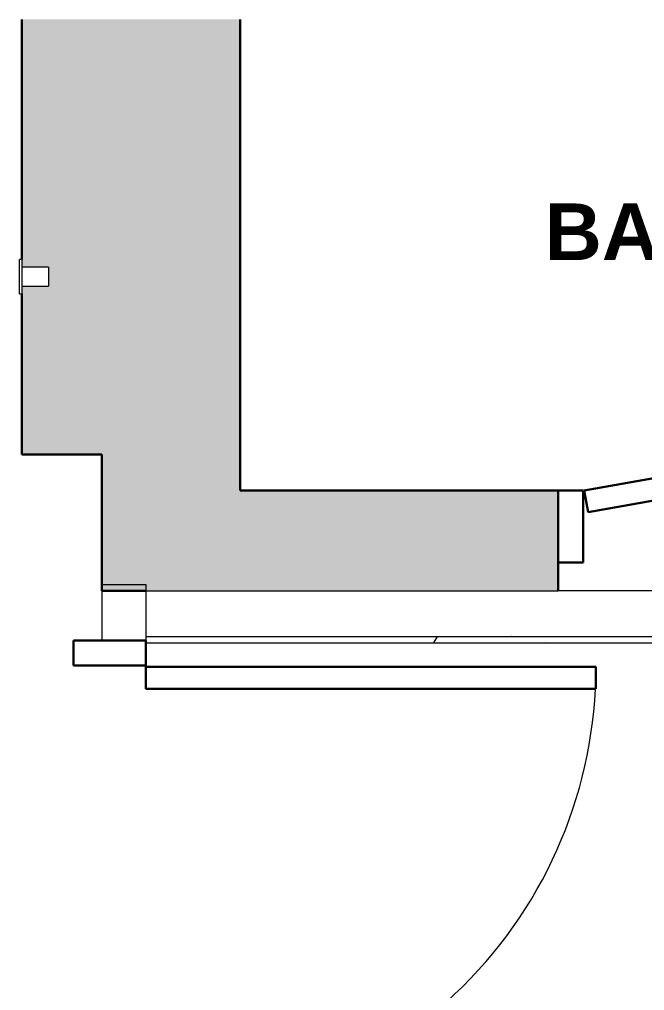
# Model space of a CAD drawing. Header units: inches. Extents: x -545 to 1062, y -2066 to -1239.
# Drawn here: x -295.5 to -245.8, y -1592 to -1514.8 of the extents above; entities that cross this region are included whole.
import ezdxf

# ---------------------------------------------------------------- set-up
doc = ezdxf.new("R2010")
doc.units = ezdxf.units.IN
doc.header["$MEASUREMENT"] = 0
for name, color, linetype, lineweight in [('A-AREA-IDEN', 2, 'Continuous', 9), ('A-DOOR', 31, 'Continuous', 18), ('A-DOOR-FRAM', 31, 'Continuous', 30), ('A-WALL', 113, 'Continuous', 18), ('A-WALL-PATT', 111, 'Continuous', 18), ('E-ELEC-FIXT', 91, 'Continuous', 9), ('I-WALL', 2, 'Continuous', 18)]:
    doc.layers.add(name, color=color, linetype=linetype, lineweight=lineweight)
doc.styles.add('Swis721 Lt BT_B_1', font='', dxfattribs={"height": 4.5})
doc.styles.get('Swis721 Lt BT_B_1').set_extended_font_data('Swis721 Lt BT', bold=True)

# ---------------------------------------------------------------- blocks, each defined once
blk = doc.blocks.new('Single Flush - D1 3_ X 7_3_ - NOT FR-6102298-1ST FLOOR - POWER _ SIGNAL')
at = {"layer": 'A-DOOR', "color": 8, "lineweight": 30}
for p, q in [((-17.666, -11.995), (17.602, -5.777)), ((17.602, -5.777), (17.906, -7.5)), ((17.906, -7.5), (-17.362, -13.719)), ((-17.362, -13.719), (-17.666, -11.995))]:
    blk.add_line(p, q, dxfattribs=at)
at = {"layer": 'A-DOOR', "lineweight": 9}
blk.add_arc((17.906, -7.5), 35.813, 179.5, 190, dxfattribs=at)
at = {"layer": 'A-DOOR-FRAM', "color": 8}
for p, q in [((-20, -1.75), (-20, -7.5)), ((-20, -1.75), (-18, -1.75)), ((-18, -1.75), (-18, -7.5)), ((18, -1.75), (18, -7.5)), ((18, -1.75), (20, -1.75)), ((20, -1.75), (20, -7.5)), ((-20, -7.5), (-18, -7.5)), ((18, -7.5), (20, -7.5))]:
    blk.add_line(p, q, dxfattribs=at)
blk = doc.blocks.new('PS - Power Device _Wall Base_ - Duplex GFCI-5206083-1ST FLOOR - POWER _ SIGNAL')
at = {"layer": 'E-ELEC-FIXT'}
for p, q in [((-295.51, -1536.625), (-295.51, -1533.875)), ((-295.322, -1533.875), (-295.51, -1533.875)), ((-295.322, -1533.875), (-295.322, -1536.625)), ((-293.197, -1534.5), (-295.322, -1534.5)), ((-293.197, -1534.5), (-293.197, -1536)), ((-295.322, -1536), (-293.197, -1536)), ((-295.51, -1536.625), (-295.322, -1536.625))]:
    blk.add_line(p, q, dxfattribs=at)
blk = doc.blocks.new('Single Flush - D1 3_ X 8_  - NOT FR-6102174-1ST FLOOR - POWER _ SIGNAL')
at = {"layer": 'A-DOOR', "lineweight": 30}
for p, q in [((16.15625, -1.75), (17.90625, -1.75)), ((16.15625, -37.5625), (16.15625, -1.75)), ((17.90625, -1.75), (17.90625, -37.5625)), ((17.90625, -37.5625), (16.15625, -37.5625))]:
    blk.add_line(p, q, dxfattribs=at)
at = {"layer": 'A-DOOR', "lineweight": 9}
blk.add_arc((17.90625, -1.75), 35.8125, 179.5, 270, dxfattribs=at)
at = {"layer": 'A-DOOR-FRAM'}
for p, q in [((-20, 4), (-20, -1.75)), ((-20, 4), (-18, 4)), ((-18, 4), (-18, -1.75)), ((18.000004, 4), (18.000004, -1.75)), ((18.000004, 4), (20.000004, 4)), ((20.000004, 4), (20.000004, -1.75)), ((-20, -1.75), (-18, -1.75)), ((18.000004, -1.75), (20.000004, -1.75))]:
    blk.add_line(p, q, dxfattribs=at)

msp = doc.modelspace()

# ---------------------------------------------------------------- hatches: boundary and pattern name
at = {"layer": 'A-WALL-PATT', "lineweight": 9}
h = msp.add_hatch(color=7, dxfattribs=at)
h.paths.add_polyline_path([(-288.947, -1549.394), (-277.947, -1549.394), (-277.947, -1514.787), (-295.322, -1514.787), (-295.322, -1534.5), (-293.197, -1534.5), (-293.197, -1536), (-295.322, -1536), (-295.322, -1549.394), (-293.197, -1549.394)], flags=0)
h.paths.add_polyline_path([(-277.947, -1483.787), (-277.947, -1457.201), (-295.322, -1457.201), (-295.322, -1483.787)], flags=0)
msp.add_hatch(color=7, dxfattribs=at).paths.add_polyline_path([(-277.947, -1552.25), (-277.947, -1549.394), (-288.947, -1549.394), (-288.947, -1552.25)], flags=0)
h = msp.add_hatch(color=7, dxfattribs=at)
h.paths.add_polyline_path([(-186.357, -1560.25), (-186.357, -1552.25), (-212.652, -1552.25), (-212.652, -1560.25), (-188.63, -1560.25)], flags=0)
h.paths.add_polyline_path([(-285.447, -1560.25), (-252.652, -1560.25), (-252.652, -1552.25), (-288.947, -1552.25), (-288.947, -1560.25)], flags=0)
h = msp.add_hatch(dxfattribs=at)
h.set_pattern_fill('FP_1', color=256, style=0, pattern_type=2)
h.set_pattern_definition([(0, (0, 0), (15.36, 3.84), [0.634, -10.886, 0.634, -10.886, -61.44]), (0, (0, 0), (15.36, 3.84), [-23.04, 0.634, -22.406, 0.634, -10.886, -26.88]), (0, (0, 0), (15.36, 3.84), [-57.6, 0.634, -7.046, 0.634, -18.566]), (120, (5.76, 1.92), (-11.005538, 11.38215), [0.634, -10.886, 0.634, -10.886, -61.44]), (120, (5.76, 1.92), (-11.005538, 11.38215), [-23.04, 0.634, -22.406, 0.634, -10.886, -26.88]), (120, (5.76, 1.92), (-11.005538, 11.38215), [-57.6, 0.634, -7.046, 0.634, -18.566]), (240, (7.68, 9.6), (-4.354462, -15.22215), [0.634, -10.886, 0.634, -10.886, -61.44]), (240, (7.68, 9.6), (-4.354462, -15.22215), [-23.04, 0.634, -22.406, 0.634, -10.886, -26.88]), (240, (7.68, 9.6), (-4.354462, -15.22215), [-57.6, 0.634, -7.046, 0.634, -18.566])])
h.paths.add_polyline_path([(-194.357, -1564.375), (-194.357, -1563.875), (-285.447, -1563.875), (-285.447, -1564.375), (-203.226, -1564.375)], flags=0)

# ---------------------------------------------------------------- linework, layer by layer
at = {"layer": 'A-WALL', "color": 8, "lineweight": 30}
for p, q in [((-295.322, -1514.787), (-295.322, -1533.875)), ((-277.947, -1552.25), (-277.947, -1514.787)), ((-295.322, -1536.625), (-295.322, -1549.394)), ((-295.322, -1549.394), (-288.947, -1549.394)), ((-288.947, -1549.394), (-288.947, -1560.25)), ((-252.652, -1552.25), (-277.947, -1552.25)), ((-252.652, -1560.25), (-252.652, -1552.25)), ((-288.947, -1560.25), (-285.447, -1560.25))]:
    msp.add_line(p, q, dxfattribs=at)
at = {"layer": 'A-WALL'}
for p, q in [((-285.447, -1559.75), (-285.447, -1564.187)), ((-285.447, -1563.875), (-194.357, -1563.875))]:
    msp.add_line(p, q, dxfattribs=at)
at = {"layer": 'A-WALL', "color": 55}
msp.add_line((-285.447, -1560.25), (-252.652, -1560.25), dxfattribs=at)
at = {"layer": 'I-WALL', "lineweight": 9}
msp.add_line((-288.947, -1559.75), (-285.447, -1559.75), dxfattribs=at)
at = {"layer": 'I-WALL'}
for p, q in [((-288.947, -1560.25), (-288.947, -1564.187)), ((-212.652, -1560.25), (-252.652, -1560.25)), ((-288.947, -1564.187), (-285.447, -1564.187)), ((-285.447, -1564.187), (-285.447, -1564.375)), ((-285.447, -1564.375), (-194.357, -1564.375))]:
    msp.add_line(p, q, dxfattribs=at)

# ---------------------------------------------------------------- block references
at = {"layer": 'A-DOOR'}
for name, p, rotation in [('Single Flush - D1 3_ X 7_3_ - NOT FR-6102298-1ST FLOOR - POWER _ SIGNAL', (-232.652, -1559.75), 180), ('Single Flush - D1 3_ X 8_  - NOT FR-6102174-1ST FLOOR - POWER _ SIGNAL', (-287.197, -1584.187), 89.99999999999993)]:
    msp.add_blockref(name, p, dxfattribs=dict(at, rotation=rotation))
at = {"layer": 'E-ELEC-FIXT'}
msp.add_blockref('PS - Power Device _Wall Base_ - Duplex GFCI-5206083-1ST FLOOR - POWER _ SIGNAL', (0, 0), dxfattribs=at)

# ---------------------------------------------------------------- texts
at = {"layer": 'A-AREA-IDEN', "insert": (-253.706, -1529.427), "char_height": 4.5, "width": 43.632, "attachment_point": 1, "style": 'Swis721 Lt BT_B_1'}
msp.add_mtext('BATHROOM', dxfattribs=at)

doc.saveas('drawing.dxf')
